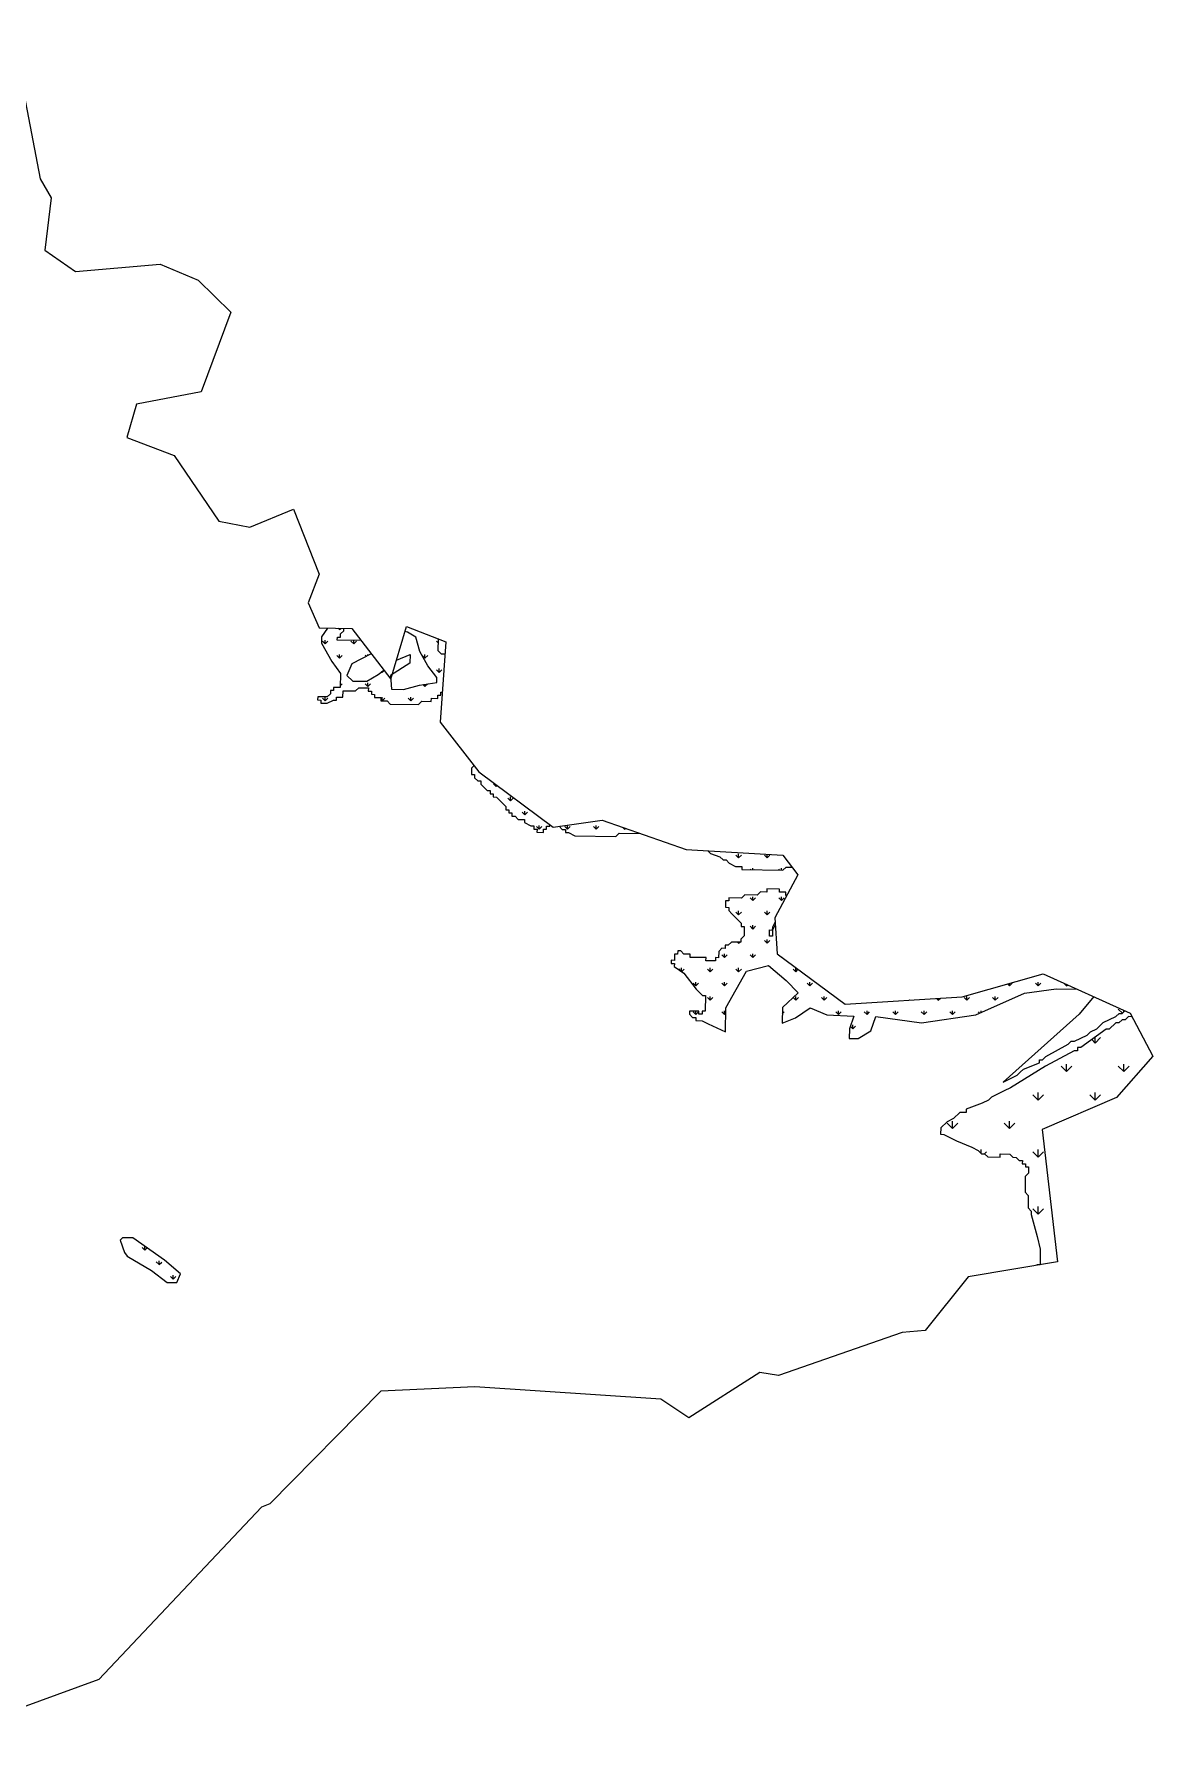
# Model space of a CAD drawing. Header units: metres. Extents: x 268124 to 271097, y 2138069 to 2140457.
# Drawn here: x 269688 to 271097, y 2138105 to 2140260 of the extents above; entities that cross this region are included whole.
import ezdxf

# ---------------------------------------------------------------- set-up
doc = ezdxf.new("R2010")
doc.units = ezdxf.units.M
doc.layers.add('MANGROOVES', color=112, linetype='Continuous')
doc.layers.add('village', color=3, linetype='Continuous')

msp = doc.modelspace()

# ---------------------------------------------------------------- linework, layer by layer
at = {"layer": 'MANGROOVES'}
for p, q in [((270049.8, 2139501), (270049.7, 2139493)), ((270057.4, 2139512), (270049.8, 2139501)), ((270069.6, 2139496.8), (270069.7, 2139500.7)), ((270099.3, 2139496.4), (270069.6, 2139496.8)), ((270069.7, 2139500.7), (270073.7, 2139500.7)), ((270073.7, 2139504.7), (270077.7, 2139508.6)), ((270073.7, 2139500.7), (270073.7, 2139504.7)), ((270077.7, 2139508.6), (270077.8, 2139511.7)), ((270158.2, 2139507), (270154.9, 2139507.7)), ((270168.3, 2139500.8), (270158.2, 2139507)), ((270173.4, 2139482.5), (270168.3, 2139500.8)), ((270196.8, 2139483.2), (270197, 2139499.1)), ((270049.7, 2139493), (270062.7, 2139470.1)), ((270049.7, 2139493), (270062.7, 2139470.1)), ((270112.1, 2139479.8), (270087.7, 2139467.1)), ((270144.2, 2139471.8), (270161.2, 2139478.8)), ((270161.2, 2139478.8), (270161.1, 2139467.8)), ((270183.6, 2139464.4), (270173.4, 2139482.5)), ((270200.7, 2139479.2), (270196.8, 2139483.2)), ((270205.1, 2139479.1), (270200.7, 2139479.2)), ((270062.7, 2139470.1), (270073.4, 2139454.9)), ((270062.7, 2139470.1), (270073.4, 2139454.9)), ((270073.4, 2139454.9), (270073.2, 2139437)), ((270073.4, 2139454.9), (270073.2, 2139437)), ((270087.7, 2139467.1), (270081.6, 2139452.1)), ((270081.6, 2139452.1), (270089.3, 2139445.2)), ((270106.8, 2139445), (270121, 2139453.5)), ((270121, 2139453.5), (270128, 2139459.2)), ((270161.1, 2139467.8), (270136.7, 2139452.1)), ((270136.7, 2139452.1), (270137.8, 2139434.9)), ((270195.1, 2139449.9), (270183.6, 2139464.4)), ((270060.9, 2139433.2), (270060.8, 2139429.2)), ((270064.8, 2139433.2), (270060.9, 2139433.2)), ((270064.9, 2139437.1), (270064.8, 2139433.2)), ((270073.2, 2139437), (270064.9, 2139437.1)), ((270076.7, 2139425.1), (270076.8, 2139433)), ((270076.8, 2139433), (270092.7, 2139432.8)), ((270089.3, 2139445.2), (270106.8, 2139445)), ((270092.7, 2139432.8), (270096.7, 2139436.7)), ((270096.7, 2139436.7), (270108.7, 2139436.6)), ((270108.7, 2139436.6), (270108.6, 2139432.6)), ((270108.6, 2139432.6), (270112.6, 2139432.5)), ((270112.6, 2139432.5), (270112.5, 2139428.6)), ((270137.8, 2139434.9), (270153.1, 2139434.7)), ((270153.1, 2139434.7), (270173.1, 2139440.2)), ((270173.1, 2139440.2), (270195, 2139443.4)), ((270195, 2139443.4), (270195.1, 2139449.9)), ((270200, 2139427.4), (270200.1, 2139431.4)), ((270200.1, 2139431.4), (270201.9, 2139431.4)), ((270044.9, 2139425.5), (270044.8, 2139421.5)), ((270044.8, 2139421.5), (270048.8, 2139421.4)), ((270056.8, 2139425.3), (270044.9, 2139425.5)), ((270048.8, 2139421.4), (270048.7, 2139417.5)), ((270048.7, 2139417.5), (270056.7, 2139417.3)), ((270056.7, 2139417.3), (270064.7, 2139421.2)), ((270060.8, 2139429.2), (270056.8, 2139425.3)), ((270064.7, 2139421.2), (270068.7, 2139421.2)), ((270068.7, 2139421.2), (270068.7, 2139425.2)), ((270068.7, 2139425.2), (270076.7, 2139425.1)), ((270112.5, 2139428.6), (270116.5, 2139428.5)), ((270116.5, 2139428.5), (270116.5, 2139424.5)), ((270116.5, 2139424.5), (270124.4, 2139424.4)), ((270124.4, 2139424.4), (270124.4, 2139420.5)), ((270124.4, 2139420.5), (270132.3, 2139420.4)), ((270132.3, 2139420.4), (270136.2, 2139416.3)), ((270136.2, 2139416.3), (270172, 2139415.9)), ((270172, 2139415.9), (270176.1, 2139419.8)), ((270176.1, 2139419.8), (270188, 2139419.6)), ((270188, 2139419.6), (270188.1, 2139423.6)), ((270188.1, 2139423.6), (270196, 2139423.5)), ((270196, 2139423.5), (270196.1, 2139427.5)), ((270196.1, 2139427.5), (270200, 2139427.4)), ((270238.6, 2139335.4), (270238.5, 2139327.5)), ((270238.5, 2139327.5), (270242.5, 2139327.4)), ((270241.7, 2139338.5), (270238.6, 2139335.4)), ((270242.5, 2139327.4), (270242.5, 2139323.5)), ((270242.5, 2139323.5), (270246.4, 2139319.4)), ((270246.4, 2139319.4), (270250.4, 2139319.4)), ((270250.4, 2139319.4), (270250.3, 2139315.4)), ((270250.3, 2139315.4), (270258.2, 2139307.3)), ((270258.2, 2139307.3), (270262.1, 2139307.3)), ((270262.1, 2139307.3), (270262.1, 2139303.3)), ((270262.1, 2139303.3), (270266.1, 2139303.3)), ((270266.1, 2139303.3), (270266, 2139299.3)), ((270266, 2139299.3), (270270, 2139299.2)), ((270270, 2139299.2), (270273.9, 2139295.2)), ((270273.9, 2139295.2), (270277.9, 2139291.2)), ((270277.9, 2139291.2), (270281.8, 2139287.1)), ((270281.8, 2139287.1), (270281.7, 2139283.2)), ((270281.7, 2139283.2), (270285.7, 2139283.1)), ((270285.7, 2139283.1), (270285.7, 2139279.1)), ((270285.7, 2139279.1), (270289.6, 2139279.1)), ((270289.6, 2139279.1), (270289.6, 2139275.1)), ((270289.6, 2139275.1), (270293.6, 2139275.1)), ((270293.6, 2139275.1), (270297.5, 2139271)), ((270297.5, 2139271), (270305.4, 2139270.9)), ((270305.4, 2139270.9), (270305.4, 2139266.9)), ((270305.4, 2139266.9), (270313.3, 2139262.9)), ((270313.3, 2139262.9), (270317.3, 2139262.8)), ((270317.3, 2139262.8), (270317.2, 2139258.8)), ((270317.2, 2139258.8), (270321.2, 2139258.8)), ((270321.2, 2139258.8), (270321.1, 2139254.8)), ((270329.1, 2139254.7), (270329.2, 2139258.7)), ((270329.2, 2139258.7), (270333.1, 2139258.6)), ((270333.1, 2139258.6), (270333.2, 2139262.6)), ((270333.2, 2139262.6), (270337.2, 2139262.6)), ((270337.2, 2139262.6), (270337.2, 2139264.4)), ((270349.1, 2139262.4), (270353, 2139258.4)), ((270353, 2139258.4), (270357, 2139258.3)), ((270357, 2139258.3), (270356.9, 2139254.4)), ((270321.1, 2139254.8), (270329.1, 2139254.7)), ((270356.9, 2139254.4), (270360.9, 2139254.3)), ((270360.9, 2139254.3), (270368.8, 2139250.2)), ((270368.8, 2139250.2), (270420.5, 2139249.6)), ((270420.5, 2139249.6), (270424.6, 2139253.5)), ((270424.6, 2139253.5), (270451.5, 2139253.1)), ((270536.4, 2139231.5), (270539.6, 2139228.1)), ((270539.6, 2139228.1), (270551.5, 2139224)), ((270551.5, 2139224), (270555.4, 2139220)), ((270555.4, 2139220), (270559.4, 2139219.9)), ((270559.4, 2139219.9), (270563.3, 2139215.9)), ((270563.3, 2139215.9), (270571.2, 2139211.8)), ((270571.2, 2139211.8), (270579.2, 2139211.7)), ((270579.2, 2139211.7), (270579.1, 2139207.7)), ((270579.1, 2139207.7), (270630.8, 2139207.1)), ((270630.8, 2139207.1), (270634.9, 2139211)), ((270634.9, 2139211), (270642.2, 2139210.9)), ((270562.8, 2139172.1), (270562.7, 2139168.2)), ((270578.7, 2139171.9), (270562.8, 2139172.1)), ((270582.7, 2139175.9), (270578.7, 2139171.9)), ((270598.6, 2139175.7), (270582.7, 2139175.9)), ((270602.6, 2139179.6), (270598.6, 2139175.7)), ((270610.6, 2139179.5), (270602.6, 2139179.6)), ((270626.6, 2139183.3), (270610.6, 2139183.5)), ((270610.6, 2139183.5), (270610.6, 2139179.5)), ((270626.5, 2139179.3), (270626.6, 2139183.3)), ((270634.5, 2139179.2), (270626.5, 2139179.3)), ((270634.4, 2139175.2), (270634.5, 2139179.2)), ((270635.9, 2139175.2), (270634.4, 2139175.2)), ((270558.7, 2139168.2), (270558.6, 2139160.3)), ((270558.6, 2139160.3), (270562.6, 2139160.2)), ((270562.7, 2139168.2), (270558.7, 2139168.2)), ((270562.6, 2139160.2), (270562.6, 2139156.2)), ((270562.6, 2139156.2), (270566.5, 2139152.2)), ((270566.5, 2139152.2), (270570.4, 2139148.2)), ((270570.4, 2139148.2), (270574.3, 2139144.1)), ((270574.3, 2139144.1), (270578.3, 2139140.1)), ((270578.3, 2139140.1), (270578.2, 2139136.1)), ((270578.2, 2139136.1), (270582.2, 2139136.1)), ((270582.2, 2139136.1), (270582, 2139124.1)), ((270613.9, 2139123.7), (270614, 2139131.7)), ((270614, 2139131.7), (270617.9, 2139131.6)), ((270617.9, 2139131.6), (270617.8, 2139123.7)), ((270621.3, 2139138.1), (270617.9, 2139131.6)), ((270617.9, 2139131.6), (270618, 2139135.6)), ((270618, 2139135.6), (270621, 2139141.6)), ((270554, 2139108.6), (270550, 2139104.7)), ((270558, 2139108.5), (270554, 2139108.6)), ((270562, 2139112.5), (270558, 2139112.5)), ((270558, 2139112.5), (270558, 2139108.5)), ((270566, 2139116.4), (270562, 2139112.5)), ((270578, 2139116.2), (270566, 2139116.4)), ((270582, 2139124.1), (270578, 2139120.2)), ((270578, 2139120.2), (270578, 2139116.2)), ((270617.8, 2139123.7), (270613.9, 2139123.7)), ((270494.1, 2139093.4), (270490.1, 2139093.5)), ((270490.1, 2139093.5), (270490.1, 2139089.5)), ((270490.1, 2139089.5), (270494.1, 2139089.5)), ((270494.1, 2139089.5), (270494, 2139085.5)), ((270494, 2139085.5), (270505.9, 2139077.4)), ((270494.2, 2139101.4), (270494.1, 2139093.4)), ((270498.2, 2139101.3), (270494.2, 2139101.4)), ((270498.3, 2139105.3), (270498.2, 2139101.3)), ((270502.2, 2139105.3), (270498.3, 2139105.3)), ((270506.2, 2139101.2), (270502.2, 2139105.3)), ((270514.1, 2139101.1), (270506.2, 2139101.2)), ((270514.1, 2139097.2), (270514.1, 2139101.1)), ((270534, 2139096.9), (270514.1, 2139097.2)), ((270533.9, 2139092.9), (270534, 2139096.9)), ((270545.8, 2139092.8), (270533.9, 2139092.9)), ((270545.9, 2139096.8), (270545.8, 2139092.8)), ((270549.9, 2139096.7), (270545.9, 2139096.8)), ((270550, 2139104.7), (270549.9, 2139096.7)), ((270585, 2139079.7), (270612.7, 2139086.9)), ((270585, 2139079.7), (270612.7, 2139086.9)), ((270612.7, 2139086.9), (270634.9, 2139068.1)), ((270612.7, 2139086.9), (270634.9, 2139068.1)), ((270505.9, 2139077.4), (270521.5, 2139057.3)), ((270558.8, 2139033.6), (270585, 2139079.7)), ((270558.8, 2139033.6), (270585, 2139079.7)), ((270634.9, 2139068.1), (270650, 2139052.5)), ((270634.9, 2139068.1), (270650, 2139052.5)), ((270521.5, 2139057.3), (270529.4, 2139049.2)), ((270529.4, 2139049.2), (270533.3, 2139049.2)), ((270533.3, 2139049.2), (270533.1, 2139029.3)), ((270650, 2139052.5), (270630.2, 2139034.2)), ((270650, 2139052.5), (270630.2, 2139034.2)), ((270873.7, 2139024.9), (270935.2, 2139052)), ((270873.7, 2139024.9), (270935.2, 2139052)), ((270935.2, 2139052), (270975, 2139057.4)), ((270935.2, 2139052), (270975, 2139057.4)), ((270975, 2139057.4), (271001.7, 2139057.1)), ((270975, 2139057.4), (271001.7, 2139057.1)), ((271022.4, 2139047.8), (271004.1, 2139025.5)), ((271022.4, 2139047.8), (271004.1, 2139025.5)), ((270513.2, 2139029.5), (270513.1, 2139025.6)), ((270513.1, 2139025.6), (270517.1, 2139021.5)), ((270525.1, 2139029.4), (270513.2, 2139029.5)), ((270517.1, 2139021.5), (270521.1, 2139021.5)), ((270521.1, 2139021.5), (270521, 2139017.5)), ((270525.1, 2139025.4), (270525.1, 2139029.4)), ((270529.1, 2139025.4), (270525.1, 2139025.4)), ((270533.1, 2139029.3), (270529.1, 2139029.3)), ((270529.1, 2139029.3), (270529.1, 2139025.4)), ((270558.5, 2139003.5), (270558.8, 2139033.6)), ((270558.5, 2139003.5), (270558.8, 2139033.6)), ((270630.2, 2139034.2), (270629.9, 2139014.2)), ((270630.2, 2139034.2), (270629.9, 2139014.2)), ((270629.9, 2139014.2), (270646.5, 2139021)), ((270629.9, 2139014.2), (270646.5, 2139021)), ((270646.5, 2139021), (270665.2, 2139033.4)), ((270646.5, 2139021), (270665.2, 2139033.4)), ((270665.2, 2139033.4), (270686.1, 2139024.7)), ((270665.2, 2139033.4), (270686.1, 2139024.7)), ((270686.1, 2139024.7), (270720, 2139022.9)), ((270686.1, 2139024.7), (270720, 2139022.9)), ((270720, 2139022.9), (270714.6, 2139007.2)), ((270720, 2139022.9), (270714.6, 2139007.2)), ((270741.7, 2139004.8), (270747.8, 2139022.6)), ((270741.7, 2139004.8), (270747.8, 2139022.6)), ((270747.8, 2139022.6), (270805.3, 2139014.7)), ((270747.8, 2139022.6), (270805.3, 2139014.7)), ((270805.3, 2139014.7), (270873.7, 2139024.9)), ((270805.3, 2139014.7), (270873.7, 2139024.9)), ((271004.1, 2139025.5), (270908.1, 2138940)), ((271004.1, 2139025.5), (270908.1, 2138940)), ((271034.2, 2139014.9), (271050.2, 2139022.7)), ((271050.2, 2139022.7), (271054.2, 2139026.6)), ((271054.2, 2139026.6), (271058.2, 2139026.5)), ((271058.2, 2139026.5), (271061.7, 2139030)), ((271066.1, 2139022.5), (271062, 2139018.5)), ((271070.1, 2139022.4), (271066.1, 2139022.5)), ((271070.6, 2139022.8), (271070.1, 2139022.4)), ((270521, 2139017.5), (270529, 2139017.4)), ((270529, 2139017.4), (270536.9, 2139013.3)), ((270536.9, 2139013.3), (270558.5, 2139003.5)), ((270714.6, 2139007.2), (270714.4, 2138995)), ((270714.6, 2139007.2), (270714.4, 2138995)), ((270725.8, 2138994.8), (270741.7, 2139004.8)), ((270725.8, 2138994.8), (270741.7, 2139004.8)), ((270998.1, 2138991.5), (271014.1, 2138999.3)), ((271038, 2139006.9), (271005.9, 2138983.4)), ((271014.1, 2138999.3), (271018.1, 2139003.2)), ((271018.1, 2139003.2), (271026.1, 2139007.1)), ((271026.1, 2139007.1), (271034.2, 2139014.9)), ((271042, 2139006.9), (271038, 2139006.9)), ((271050.1, 2139014.7), (271042, 2139006.9)), ((271054, 2139014.7), (271050.1, 2139014.7)), ((271058.1, 2139018.6), (271054, 2139014.7)), ((271062, 2139018.5), (271058.1, 2139018.6)), ((270714.4, 2138995), (270725.8, 2138994.8)), ((270714.4, 2138995), (270725.8, 2138994.8)), ((270997.9, 2138979.6), (270961.8, 2138960.1)), ((270962, 2138972.1), (270990, 2138987.6)), ((270990, 2138987.6), (270994.1, 2138991.6)), ((270994.1, 2138991.6), (270998.1, 2138991.5)), ((271001.9, 2138979.5), (270997.9, 2138979.6)), ((271005.9, 2138983.4), (271001.9, 2138983.5)), ((271001.9, 2138983.5), (271001.9, 2138979.5)), ((270961.8, 2138960.1), (270917.7, 2138932.8)), ((270929.9, 2138952.6), (270934, 2138956.5)), ((270934, 2138956.5), (270953.9, 2138964.2)), ((270953.9, 2138964.2), (270954, 2138968.2)), ((270954, 2138968.2), (270958, 2138968.1)), ((270958, 2138968.1), (270962, 2138972.1)), ((270908.1, 2138940), (270925.9, 2138948.7)), ((270925.9, 2138948.7), (270929.9, 2138952.6)), ((270881.7, 2138913.4), (270861.7, 2138905.7)), ((270889.7, 2138917.3), (270881.7, 2138913.4)), ((270893.7, 2138921.2), (270889.7, 2138917.3)), ((270909.7, 2138929), (270893.7, 2138921.2)), ((270917.7, 2138932.8), (270909.7, 2138929)), ((270845.6, 2138894), (270837.6, 2138890.1)), ((270853.7, 2138901.8), (270845.6, 2138894)), ((270861.6, 2138901.7), (270853.7, 2138901.8)), ((270861.7, 2138905.7), (270861.6, 2138901.7)), ((270829.6, 2138882.2), (270829.5, 2138874.3)), ((270829.5, 2138874.3), (270833.4, 2138874.2)), ((270837.6, 2138890.1), (270829.6, 2138882.2)), ((270833.4, 2138874.2), (270841.3, 2138870.2)), ((270841.3, 2138870.2), (270849.3, 2138866.1)), ((270849.3, 2138866.1), (270869, 2138857.9)), ((270869, 2138857.9), (270876.9, 2138853.8)), ((270876.9, 2138853.8), (270880.9, 2138849.8)), ((270880.9, 2138849.8), (270884.8, 2138849.7)), ((270884.8, 2138849.7), (270888.8, 2138845.7)), ((270904.7, 2138845.5), (270904.7, 2138849.5)), ((270904.7, 2138849.5), (270916.7, 2138849.3)), ((270916.7, 2138849.3), (270920.6, 2138845.3)), ((270888.8, 2138845.7), (270904.7, 2138845.5)), ((270920.6, 2138845.3), (270924.6, 2138845.2)), ((270924.6, 2138845.2), (270928.5, 2138841.2)), ((270928.5, 2138841.2), (270932.5, 2138841.1)), ((270932.5, 2138841.1), (270932.4, 2138837.2)), ((270932.4, 2138837.2), (270936.4, 2138837.1)), ((270936.4, 2138837.1), (270936.4, 2138833.1)), ((270936.4, 2138833.1), (270940.3, 2138833.1)), ((270940.3, 2138833.1), (270940.2, 2138825.1)), ((270936.2, 2138821.2), (270935.9, 2138801.3)), ((270940.2, 2138825.1), (270936.2, 2138821.2)), ((270935.9, 2138801.3), (270939.9, 2138797.3)), ((270939.9, 2138797.3), (270939.7, 2138781.4)), ((270939.7, 2138781.4), (270943.6, 2138777.3)), ((270943.6, 2138777.3), (270943.5, 2138773.4)), ((270943.5, 2138773.4), (270951.1, 2138745.4)), ((269798.9, 2138743.9), (269796.2, 2138740.7)), ((269796.2, 2138740.7), (269801.6, 2138725.5)), ((269812, 2138743.7), (269798.9, 2138743.9)), ((269851.9, 2138715.5), (269812, 2138743.7)), ((270951.1, 2138745.4), (270954.9, 2138729.4)), ((269801.6, 2138725.5), (269804.9, 2138720.7)), ((269804.9, 2138720.7), (269835.6, 2138702.8)), ((270954.9, 2138729.4), (270954.7, 2138709.6)), ((269835.6, 2138702.8), (269855.3, 2138687.6)), ((269872, 2138698.6), (269851.9, 2138715.5)), ((269867.3, 2138687.5), (269872, 2138698.6)), ((270954.7, 2138709.6), (270950.7, 2138709.6)), ((270950.7, 2138709.6), (270950.7, 2138709.3)), ((269855.3, 2138687.6), (269867.3, 2138687.5))]:
    msp.add_line(p, q, dxfattribs=at)
at = {"layer": 'MANGROOVES', "linetype": 'Continuous'}
for p, q in [((270054.3, 2139492.1), (270050.9, 2139495.5)), ((270054.3, 2139492.1), (270054.3, 2139496.9)), ((270054.3, 2139492.1), (270057.6, 2139495.5)), ((270072.2, 2139510.1), (270070.5, 2139511.8)), ((270072.2, 2139510.1), (270072.2, 2139511.8)), ((270072.2, 2139510.1), (270073.9, 2139511.7)), ((270090.2, 2139492.1), (270086.8, 2139495.5)), ((270090.2, 2139492.1), (270090.2, 2139496.5)), ((270090.2, 2139492.1), (270093.6, 2139495.5)), ((270196.9, 2139493.2), (270194.6, 2139495.5)), ((270072.2, 2139474.2), (270068.9, 2139477.5)), ((270072.2, 2139474.2), (270072.2, 2139478.9)), ((270072.2, 2139474.2), (270075.6, 2139477.5)), ((270105.8, 2139476.5), (270104.8, 2139477.5)), ((270108.1, 2139477.8), (270108.1, 2139478.9)), ((270180, 2139474.2), (270176.6, 2139477.5)), ((270180, 2139474.2), (270180, 2139478.9)), ((270180, 2139474.2), (270183.4, 2139477.5)), ((270126.1, 2139456.2), (270125.3, 2139457)), ((270126.1, 2139456.2), (270128.5, 2139458.6)), ((270126.1, 2139456.2), (270126.1, 2139457.6)), ((270197.9, 2139456.2), (270194.6, 2139459.6)), ((270197.9, 2139456.2), (270197.9, 2139461)), ((270197.9, 2139456.2), (270201.3, 2139459.6)), ((270073.2, 2139439.2), (270075.6, 2139441.6)), ((270108.1, 2139438.3), (270104.8, 2139441.6)), ((270108.1, 2139438.3), (270108.1, 2139443)), ((270108.1, 2139438.3), (270111.5, 2139441.6)), ((270180, 2139438.3), (270177.4, 2139440.8)), ((270180, 2139438.3), (270183.4, 2139441.6)), ((270180, 2139438.3), (270180, 2139441.2)), ((270054.3, 2139420.3), (270050.9, 2139423.7)), ((270054.3, 2139420.3), (270054.3, 2139425.1)), ((270054.3, 2139420.3), (270057.6, 2139423.7)), ((270126, 2139420.4), (270124.4, 2139422)), ((270126.1, 2139420.4), (270126.1, 2139425.1)), ((270126.2, 2139420.4), (270129.5, 2139423.7)), ((270162, 2139420.3), (270158.7, 2139423.7)), ((270162, 2139420.3), (270162, 2139425.1)), ((270162, 2139420.3), (270165.4, 2139423.7)), ((270194.7, 2139423.5), (270194.6, 2139423.7)), ((270269.8, 2139312.5), (270266.4, 2139315.9)), ((270269.8, 2139312.5), (270266.4, 2139315.9)), ((270269.8, 2139312.5), (270269.8, 2139314.4)), ((270269.8, 2139312.5), (270269.8, 2139314.4)), ((270269.8, 2139312.5), (270270.9, 2139313.6)), ((270269.8, 2139312.5), (270270.9, 2139313.6)), ((270287.7, 2139294.6), (270284.4, 2139297.9)), ((270287.7, 2139294.6), (270284.4, 2139297.9)), ((270287.7, 2139294.6), (270287.7, 2139299.3)), ((270287.7, 2139294.6), (270287.7, 2139299.3)), ((270287.7, 2139294.6), (270291.1, 2139297.9)), ((270287.7, 2139294.6), (270291.1, 2139297.9)), ((270305.7, 2139276.6), (270302.3, 2139280)), ((270305.7, 2139276.6), (270302.3, 2139280)), ((270305.7, 2139276.6), (270305.7, 2139281.4)), ((270305.7, 2139276.6), (270305.7, 2139281.4)), ((270305.7, 2139276.6), (270309.1, 2139280)), ((270305.7, 2139276.6), (270309.1, 2139280)), ((270323.7, 2139258.7), (270320.3, 2139262)), ((270323.7, 2139258.7), (270320.3, 2139262)), ((270323.7, 2139258.7), (270323.7, 2139263.4)), ((270323.7, 2139258.7), (270323.7, 2139263.4)), ((270323.7, 2139258.7), (270327, 2139262)), ((270323.7, 2139258.7), (270327, 2139262)), ((270359.6, 2139258.7), (270356.2, 2139262)), ((270359.6, 2139258.7), (270359.6, 2139263.4)), ((270359.6, 2139258.7), (270363, 2139262)), ((270395.5, 2139258.7), (270392.1, 2139262)), ((270395.5, 2139258.7), (270395.5, 2139263.4)), ((270395.5, 2139258.7), (270398.9, 2139262)), ((270431.4, 2139258.7), (270429.2, 2139260.9)), ((270431.4, 2139258.7), (270431.4, 2139260.1)), ((270431.4, 2139258.7), (270432.5, 2139259.7)), ((270575.1, 2139222.7), (270571.7, 2139226.1)), ((270575.1, 2139222.7), (270575.1, 2139227.5)), ((270575.1, 2139222.7), (270578.5, 2139226.1)), ((270611, 2139222.7), (270607.7, 2139226.1)), ((270611, 2139222.7), (270611, 2139227)), ((270611, 2139222.7), (270614.4, 2139226.1)), ((270590.3, 2139207.6), (270589.7, 2139208.1)), ((270593.1, 2139207.6), (270593.1, 2139209.5)), ((270595.8, 2139207.5), (270596.4, 2139208.1)), ((270626.6, 2139207.1), (270625.6, 2139208.1)), ((270629, 2139207.1), (270629, 2139209.5)), ((270593.1, 2139168.8), (270589.7, 2139172.2)), ((270593.1, 2139168.8), (270593.1, 2139173.6)), ((270593.1, 2139168.8), (270596.4, 2139172.2)), ((270629, 2139168.8), (270625.6, 2139172.2)), ((270629, 2139168.8), (270629, 2139173.6)), ((270629, 2139168.8), (270632.4, 2139172.2)), ((270575.1, 2139150.9), (270571.7, 2139154.3)), ((270575.1, 2139150.9), (270575.1, 2139155.7)), ((270575.1, 2139150.9), (270578.5, 2139154.3)), ((270611, 2139150.9), (270607.7, 2139154.3)), ((270611, 2139150.9), (270611, 2139155.7)), ((270611, 2139150.9), (270614.4, 2139154.3)), ((270593.1, 2139132.9), (270589.7, 2139136.3)), ((270593.1, 2139132.9), (270593.1, 2139137.7)), ((270593.1, 2139132.9), (270596.4, 2139136.3)), ((270575.1, 2139115), (270573.8, 2139116.3)), ((270575.1, 2139115), (270575.1, 2139116.3)), ((270575.1, 2139115), (270576.4, 2139116.3)), ((270578, 2139117.8), (270578.5, 2139118.3)), ((270611, 2139115), (270607.7, 2139118.3)), ((270611, 2139115), (270611, 2139119.7)), ((270611, 2139115), (270614.4, 2139118.3)), ((270521.2, 2139097), (270521.2, 2139097.1)), ((270521.2, 2139097), (270521.3, 2139097.1)), ((270521.2, 2139097), (270521.2, 2139097.1)), ((270557.2, 2139097), (270553.8, 2139100.4)), ((270557.2, 2139097), (270557.2, 2139101.8)), ((270557.2, 2139097), (270560.5, 2139100.4)), ((270593.1, 2139097), (270589.7, 2139100.4)), ((270593.1, 2139097), (270593.1, 2139101.8)), ((270593.1, 2139097), (270596.4, 2139100.4)), ((270629, 2139097), (270626.6, 2139099.5)), ((270629, 2139097), (270629, 2139097.6)), ((270629, 2139097), (270629.4, 2139097.4)), ((270503, 2139079.4), (270499.9, 2139082.4)), ((270503.3, 2139079.1), (270503.3, 2139083.8)), ((270503.3, 2139079.1), (270506.6, 2139082.4)), ((270521.2, 2139061.1), (270517.9, 2139064.5)), ((270521.2, 2139061.1), (270521.2, 2139065.8)), ((270521.2, 2139061.1), (270524.6, 2139064.5)), ((270539.2, 2139079), (270535.8, 2139082.4)), ((270539.2, 2139079), (270539.2, 2139083.8)), ((270539.2, 2139079), (270542.6, 2139082.4)), ((270557.2, 2139061.1), (270553.8, 2139064.5)), ((270557.2, 2139061.1), (270557.2, 2139065.8)), ((270557.2, 2139061.1), (270560.5, 2139064.5)), ((270575.1, 2139079), (270571.7, 2139082.4)), ((270575.1, 2139079), (270575.1, 2139083.8)), ((270575.1, 2139079), (270578.5, 2139082.4)), ((270647, 2139079), (270643.6, 2139082.4)), ((270647, 2139079), (270647, 2139083.8)), ((270647, 2139079), (270650, 2139082.1)), ((270664.9, 2139061.1), (270661.6, 2139064.5)), ((270664.9, 2139061.1), (270664.9, 2139065.8)), ((270664.9, 2139061.1), (270668.3, 2139064.5)), ((270916.4, 2139061.1), (270916.4, 2139064.5)), ((270916.4, 2139061.1), (270919.7, 2139064.5)), ((270952.3, 2139061.1), (270948.9, 2139064.5)), ((270952.3, 2139061.1), (270952.3, 2139065.8)), ((270952.3, 2139061.1), (270955.7, 2139064.5)), ((270988.2, 2139061.1), (270984.8, 2139064.5)), ((270539.2, 2139043.1), (270535.8, 2139046.5)), ((270539.2, 2139043.1), (270539.2, 2139047.9)), ((270539.2, 2139043.1), (270542.6, 2139046.5)), ((270647, 2139043.1), (270643.6, 2139046.5)), ((270647, 2139043.1), (270647, 2139047.9)), ((270647, 2139043.1), (270650.3, 2139046.5)), ((270682.9, 2139043.1), (270679.5, 2139046.5)), ((270682.9, 2139043.1), (270682.9, 2139047.9)), ((270682.9, 2139043.1), (270686.2, 2139046.5)), ((270790.6, 2139043.1), (270790.4, 2139043.4)), ((270790.6, 2139043.1), (270790.6, 2139043.4)), ((270790.6, 2139043.1), (270790.9, 2139043.4)), ((270826.6, 2139043.1), (270824.1, 2139045.5)), ((270826.6, 2139043.1), (270829.3, 2139045.9)), ((270826.6, 2139043.1), (270826.6, 2139045.7)), ((270862.5, 2139043.1), (270859.1, 2139046.5)), ((270862.5, 2139043.1), (270862.5, 2139047.9)), ((270862.5, 2139043.1), (270865.9, 2139046.5)), ((270898.4, 2139043.1), (270895, 2139046.5)), ((270898.4, 2139043.1), (270898.4, 2139047.9)), ((270898.4, 2139043.1), (270901.8, 2139046.5)), ((270916.4, 2139061.1), (270913.7, 2139063.8)), ((270988.2, 2139061.1), (270988.2, 2139063.2)), ((270988.2, 2139061.1), (270989.7, 2139062.5)), ((270521.2, 2139025.2), (270517.9, 2139028.5)), ((270521.2, 2139025.2), (270521.2, 2139029.4)), ((270521.2, 2139025.2), (270524.6, 2139028.5)), ((270557.2, 2139025.2), (270553.8, 2139028.5)), ((270557.2, 2139025.2), (270557.2, 2139029.9)), ((270557.2, 2139025.2), (270558.7, 2139026.7)), ((270630.1, 2139026.2), (270632.4, 2139028.5)), ((270700.8, 2139025.2), (270697.5, 2139028.5)), ((270700.8, 2139025.2), (270700.8, 2139029.9)), ((270700.8, 2139025.2), (270704.2, 2139028.5)), ((270736.8, 2139025.2), (270733.4, 2139028.5)), ((270736.8, 2139025.2), (270736.8, 2139029.9)), ((270736.8, 2139025.2), (270740.1, 2139028.5)), ((270772.7, 2139025.2), (270769.3, 2139028.5)), ((270772.7, 2139025.2), (270772.7, 2139029.9)), ((270772.7, 2139025.2), (270776.1, 2139028.5)), ((270808.6, 2139025.2), (270805.2, 2139028.5)), ((270808.6, 2139025.2), (270808.6, 2139029.9)), ((270808.6, 2139025.2), (270812, 2139028.5)), ((270844.5, 2139025.2), (270841.2, 2139028.5)), ((270844.5, 2139025.2), (270844.5, 2139029.9)), ((270844.5, 2139025.2), (270847.9, 2139028.5)), ((270878.6, 2139027), (270877.1, 2139028.5)), ((270880.4, 2139027.9), (270880.4, 2139029.9)), ((271058.4, 2139026.8), (271053.3, 2139031.9)), ((271060.1, 2139028.4), (271060.1, 2139030.8)), ((270718.8, 2139007.2), (270715.7, 2139010.3)), ((270718.8, 2139007.2), (270718.8, 2139012)), ((270718.8, 2139007.2), (270722.2, 2139010.6)), ((271024.1, 2138989.2), (271019.8, 2138993.6)), ((271024.1, 2138989.2), (271024.1, 2138996.8)), ((271024.1, 2138989.2), (271030.9, 2138996)), ((270988.2, 2138953.3), (270981.5, 2138960.1)), ((270988.2, 2138953.3), (270988.2, 2138962.8)), ((270988.2, 2138953.3), (270994.9, 2138960.1)), ((271060.1, 2138953.3), (271053.3, 2138960.1)), ((271060.1, 2138953.3), (271060.1, 2138962.8)), ((271060.1, 2138953.3), (271066.8, 2138960.1)), ((270952.3, 2138917.4), (270945.6, 2138924.1)), ((270952.3, 2138917.4), (270952.3, 2138926.9)), ((270952.3, 2138917.4), (270959, 2138924.1)), ((271024.1, 2138917.4), (271017.4, 2138924.1)), ((271024.1, 2138917.4), (271024.1, 2138926.9)), ((271024.1, 2138917.4), (271030.9, 2138924.1)), ((270844.5, 2138881.5), (270837.8, 2138888.2)), ((270844.5, 2138881.5), (270844.5, 2138891)), ((270844.5, 2138881.5), (270851.3, 2138888.2)), ((270916.4, 2138881.5), (270909.6, 2138888.2)), ((270916.4, 2138881.5), (270916.4, 2138891)), ((270916.4, 2138881.5), (270923.1, 2138888.2)), ((270880.4, 2138850.2), (270880.4, 2138855.1)), ((270884.6, 2138849.7), (270887.2, 2138852.3)), ((270952.3, 2138845.6), (270945.6, 2138852.3)), ((270952.3, 2138845.6), (270952.3, 2138855.1)), ((270952.3, 2138845.6), (270959, 2138852.3)), ((270952.3, 2138773.7), (270945.6, 2138780.5)), ((270952.3, 2138773.7), (270952.3, 2138783.2)), ((270952.3, 2138773.7), (270959, 2138780.5)), ((269827.2, 2138728.2), (269823.9, 2138731.6)), ((269827.2, 2138728.2), (269827.3, 2138732.9)), ((269827.2, 2138728.2), (269830.1, 2138731)), ((269845, 2138710), (269841.6, 2138713.4)), ((269845, 2138710), (269845, 2138714.8)), ((269845, 2138710), (269848.4, 2138713.3)), ((269862.7, 2138691.8), (269859.4, 2138695.2)), ((269862.7, 2138691.8), (269862.8, 2138696.6)), ((269862.7, 2138691.8), (269866.1, 2138695.2))]:
    msp.add_line(p, q, dxfattribs=at)
at = {"layer": 'village'}
for p, q in [((269660.5, 2140260.3), (269695.4, 2140078.2)), ((269695.4, 2140078.2), (269709.1, 2140054)), ((269709.1, 2140054), (269701.1, 2139988.3)), ((269701.1, 2139988.3), (269739.8, 2139961.2)), ((269739.8, 2139961.2), (269846.5, 2139970.5)), ((269846.5, 2139970.5), (269894.3, 2139950.3)), ((269894.3, 2139950.3), (269935.6, 2139910.2)), ((269935.6, 2139910.2), (269898, 2139809.6)), ((269898, 2139809.6), (269816.7, 2139794.2)), ((269816.7, 2139794.2), (269804.5, 2139752.3)), ((269804.5, 2139752.3), (269864.2, 2139729.6)), ((269864.2, 2139729.6), (269920.2, 2139646.6)), ((269920.2, 2139646.6), (269959.2, 2139639.4)), ((269959.2, 2139639.4), (270014.5, 2139661.7)), ((270014.5, 2139661.7), (270046.6, 2139579.9)), ((270046.6, 2139579.9), (270032.7, 2139543.9)), ((270032.7, 2139543.9), (270046.6, 2139512.2)), ((270046.6, 2139512.2), (270087.7, 2139511.5)), ((270087.7, 2139511.5), (270137, 2139447.5)), ((270137, 2139447.5), (270156.8, 2139514)), ((270156.8, 2139514), (270206.2, 2139494.9)), ((270206.2, 2139494.9), (270199.3, 2139393.3)), ((270199.3, 2139393.3), (270247.7, 2139330.8)), ((270247.7, 2139330.8), (270341.6, 2139261.2)), ((270341.6, 2139261.2), (270403.3, 2139269.9)), ((270403.3, 2139269.9), (270509.1, 2139233.1)), ((270509.1, 2139233.1), (270630.6, 2139225.8)), ((270630.6, 2139225.8), (270649.8, 2139201)), ((270649.8, 2139201), (270620.7, 2139147)), ((270620.7, 2139147), (270623.7, 2139101.6)), ((270623.7, 2139101.6), (270709.3, 2139038.2)), ((270856.6, 2139047.6), (270958.7, 2139076.5)), ((270958.7, 2139076.5), (271068.4, 2139027)), ((270709.3, 2139038.2), (270856.6, 2139047.6)), ((271068.4, 2139027), (271096.7, 2138972.5)), ((271096.7, 2138972.5), (271051, 2138920.5)), ((271051, 2138920.5), (270957.5, 2138880.4)), ((270957.5, 2138880.4), (270976.8, 2138713.7)), ((270976.8, 2138713.7), (270864.4, 2138694.7)), ((270864.4, 2138694.7), (270810, 2138627)), ((270780.9, 2138624.5), (270625.2, 2138570.4)), ((270810, 2138627), (270780.9, 2138624.5)), ((270601.7, 2138574.2), (270512.4, 2138517)), ((270625.2, 2138570.4), (270601.7, 2138574.2)), ((270124.3, 2138550.5), (269984.6, 2138408.7)), ((270242.8, 2138556.2), (270124.3, 2138550.5)), ((270477.2, 2138540.5), (270242.8, 2138556.2)), ((270512.4, 2138517), (270477.2, 2138540.5)), ((269974, 2138404.5), (269769.4, 2138187.4)), ((269984.6, 2138408.7), (269974, 2138404.5)), ((269769.4, 2138187.4), (269543.8, 2138105.1))]:
    msp.add_line(p, q, dxfattribs=at)

doc.saveas('drawing.dxf')
